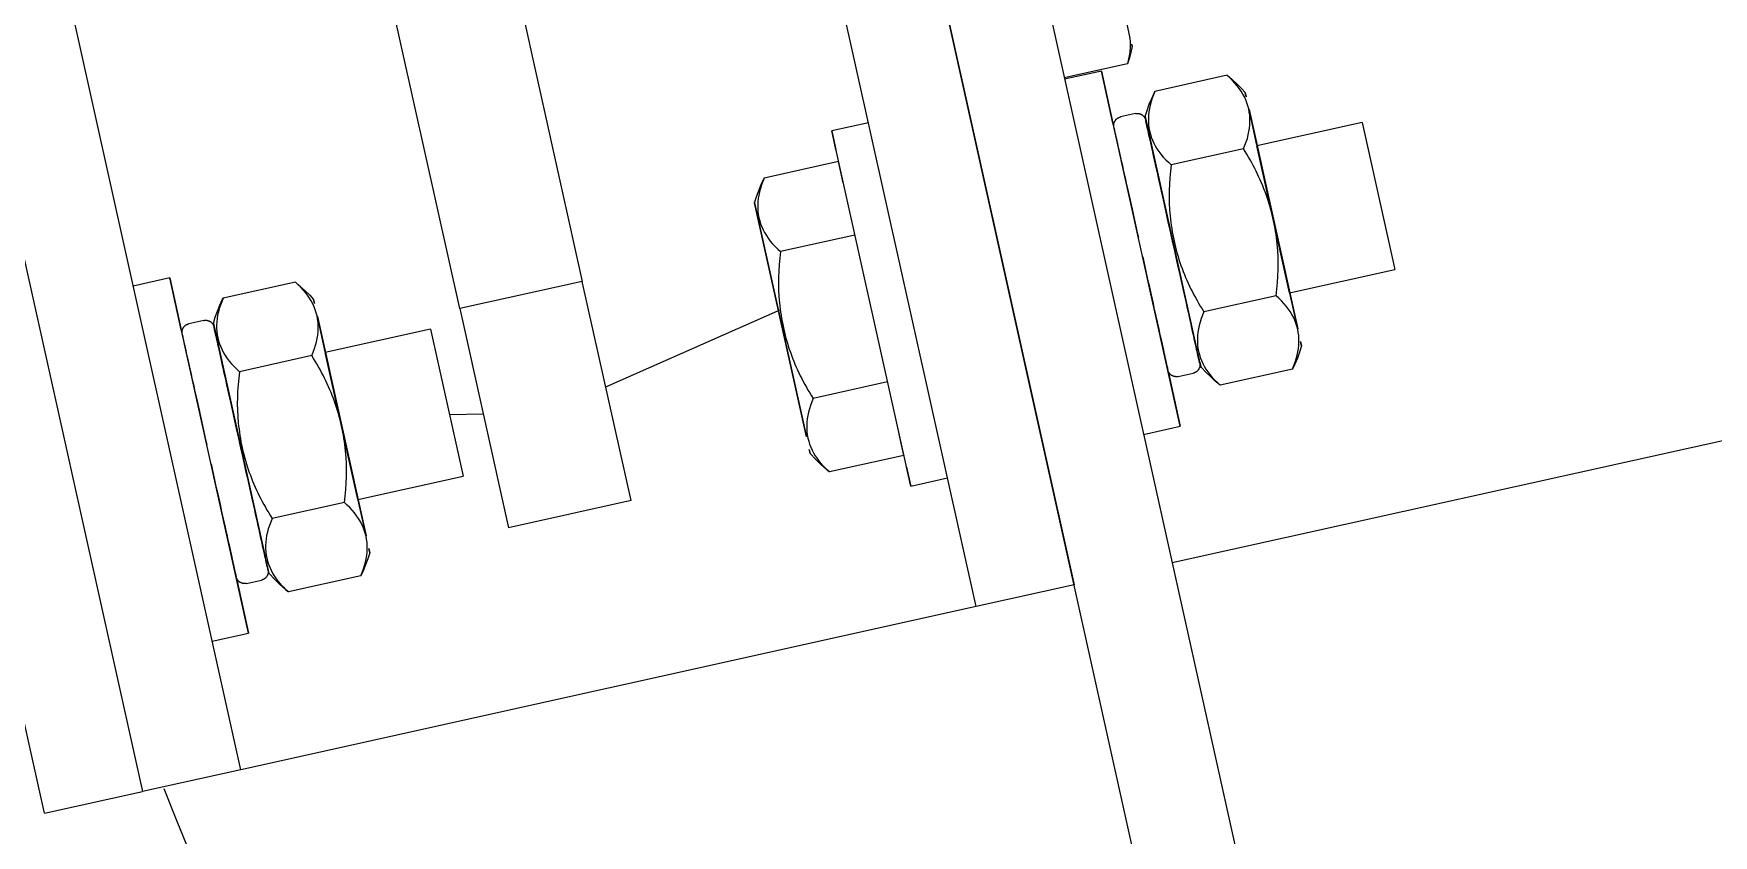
# Model space of a CAD drawing. Header units: millimetres. Extents: x -1534340 to 1713810, y -1348191 to 1114081.
# Drawn here: x 1301214.8 to 1301348.6, y -652008.9 to -651945 of the extents above; entities that cross this region are included whole.
import ezdxf

# ---------------------------------------------------------------- set-up
doc = ezdxf.new("R2010")
doc.units = ezdxf.units.MM
doc.header["$LTSCALE"] = 100
for name, color, linetype in [('ccu12-Manh', 8, 'Continuous'), ('KT-Kich thuoc', 9, 'Continuous'), ('SPE-MEP-Electric', 46, 'Continuous'), ('Xref_ST_MBDV Cot vach 30.7.2022$0$Xref_ST_MBDV Cot vach 30.7.2022|Xref_ST_MBDV Cot vach 30.7.2022|Xref_ST_MBDV Cot vach 30.7.2022|Xref_ST_MBDV Cot vach 30.7.2022|A-WALL-PATT', 251, 'Continuous')]:
    doc.layers.add(name, color=color, linetype=linetype)

# ---------------------------------------------------------------- blocks, each defined once
blk = doc.blocks.new('Xref_ST_MBDV Cot vach 30.7.2022$0$Tuong Vay01-flat-1')
at = {"layer": 'Xref_ST_MBDV Cot vach 30.7.2022$0$Xref_ST_MBDV Cot vach 30.7.2022|Xref_ST_MBDV Cot vach 30.7.2022|Xref_ST_MBDV Cot vach 30.7.2022|Xref_ST_MBDV Cot vach 30.7.2022|A-WALL-PATT'}
h = blk.add_hatch(dxfattribs=at)
h.set_pattern_fill('ACET-2D-VATLIEU04', color=256, scale=50, pattern_type=2)
h.set_pattern_definition([(50, (-11139561.84, -1407213.45), (-225.902474, 189.5546825), [37.5, -412.5]), (355, (-11139561.84, -1407213.45), (32.127212, 367.215716), [30, -330]), (100.4514, (-11139531.95, -1407216.06), (-341.231527, -62.944187), [31.870095, -350.571056]), (46.1842, (-11139561.84, -1407113.45), (-319.180497, 306.252097), [56.25, -618.75]), (96.6356, (-11139517.37, -1407120.34), (-516.995922, -60.144022), [47.805144, -525.8565]), (351.1842, (-11139561.84, -1407113.45), (84.740774, 546.39543), [45, -495]), (21, (-11139511.84, -1407138.45), (-105.680822, 275.3079534), [37.5, -412.5]), (326, (-11139511.84, -1407138.45), (206.128805, 305.59852), [30, -330]), (71.4514, (-11139486.97, -1407155.22), (-328.963765, 110.380101), [31.870095, -350.571056]), (37.5, (-11139561.84, -1407213.45), (-78.1345294, 101.8269012), [0, -326, 0, -335, 0, -331.25]), (7.5, (-11139561.84, -1407213.45), (-23.2793464, 176.824191), [0, -191, 0, -318.5, 0, -126.25]), (327.5, (-11139673.34, -1407213.45), (71.9444175, 112.9301145), [0, -125, 0, -390, 0, -517.5000003]), (317.5, (-11139723.34, -1407213.45), (158.0205496, 172.449169), [0, -162.5, 0, -259, 0, -367.5]), (45, (-11139561.84, -1407213.45), (-150.260191, 150.260191), []), (45, (-11139561.84, -1407152.2), (-150.260191, 150.260191), [])])
h.paths.add_polyline_path([(-82665.42, -118500.01), (-81837.42, -121132.03), (-80902.72, -123728.08), (-79862.88, -126283.84), (-78719.64, -128795.04), (-77474.9, -131257.52), (-76130.73, -133667.15), (-74689.38, -136019.95), (-73153.23, -138311.98), (-71524.86, -140539.43), (-69806.97, -142698.6), (-68002.42, -144785.88), (-66114.21, -146797.8), (-64145.5, -148731.01), (-62099.55, -150582.3), (-59979.78, -152348.57), (-57789.72, -154026.89), (-55533, -155614.47), (-53213.4, -157108.65), (-50834.77, -158506.95), (-48401.07, -159807.05), (-45916.36, -161006.78), (-43384.77, -162104.14), (-40810.51, -163097.3), (-38197.89, -163984.61), (-35551.23, -164764.6), (-32874.96, -165435.95), (-30173.53, -165997.57), (-27451.45, -166448.5), (-24701.85, -166789.32), (-4396.73, -168938.26), (36420.02, -167648.22), (41836.49, -160718.64), (12445.39, -24367.66), (8472.91, -9248.97), (-4718.71, -5521.4), (-10557.46, -9946.82), (-34021.19, -27848.25), (-39776.65, -32008.57), (-41248.86, -35293.77), (-45787.32, -38574.38), (-49368.49, -38942), (-57644.19, -44924.07), (-59844.65, -46601.45), (-61968.93, -48362.3), (-64019.6, -50208.35), (-65993.25, -52136.53), (-67886.59, -54143.62), (-69696.47, -56226.28), (-71419.87, -58381.05), (-73053.94, -60604.33), (-74595.93, -62892.43), (-76043.3, -65241.53), (-77393.62, -67647.73), (-78644.64, -70107.01), (-79794.3, -72615.29), (-80840.66, -75168.38), (-81782, -77762.03), (-82616.74, -80391.93), (-83343.48, -83053.69), (-83961.03, -85742.89), (-84468.35, -88455.04), (-84864.6, -91185.63), (-85149.11, -93930.12), (-85321.41, -96683.6), (-85381.3, -99529.51), (-85328.5, -102200.84), (-85163.21, -104955.39), (-84885.7, -107700.59), (-84496.43, -110432.19), (-83996.05, -113145.63), (-83385.37, -115836.4)], flags=16)
h.paths.add_polyline_path([(-83625.46, -118780.63), (-82785.21, -121451.59), (-81836.68, -124086.04), (-80781.46, -126679.6), (-79621.31, -129227.95), (-78358.15, -131726.85), (-76994.1, -134172.14), (-75531.43, -136559.73), (-73972.56, -138885.67), (-72320.1, -141146.07), (-70576.8, -143337.18), (-68745.55, -145455.33), (-66829.42, -147497.01), (-64831.58, -149458.82), (-62755.37, -151337.49), (-60604.25, -153129.89), (-58381.78, -154833.04), (-56091.69, -156444.1), (-53737.77, -157960.38), (-51323.96, -159379.37), (-48854.26, -160698.7), (-46332.79, -161916.18), (-43763.75, -163029.77), (-41151.42, -164037.62), (-38500.15, -164938.06), (-35814.34, -165729.58), (-33098.48, -166410.87), (-30357.09, -166980.79), (-27594.73, -167438.39), (-24815.99, -167782.83), (-4433.74, -169939.93), (36919.56, -168632.94), (42912.69, -160965.6), (13418.23, -24135.12), (9294.84, -8442.07), (-4925.94, -4423.69), (-11162.76, -9150.82), (-34617.48, -27045.38), (-40579.63, -31355.1), (-42051.84, -34640.3), (-46155.98, -37606.97), (-49737.15, -37974.59), (-58240.31, -44121.08), (-60467.12, -45818.54), (-62622.82, -47605.44), (-64703.82, -49478.79), (-66706.66, -51435.49), (-68628.01, -53472.27), (-70464.67, -55585.74), (-72213.56, -57772.38), (-73871.8, -60028.55), (-75436.6, -62350.49), (-76905.37, -64734.35), (-78275.67, -67176.14), (-79545.2, -69671.8), (-80711.86, -72217.17), (-81773.71, -74808.03), (-82728.97, -77440.05), (-83576.05, -80108.85), (-84313.55, -82809.98), (-84940.23, -85538.96), (-85455.06, -88291.23), (-85857.17, -91062.22), (-86145.89, -93847.3), (-86320.76, -96641.84), (-86381.51, -99528.87), (-86327.91, -102240.68), (-86160.19, -105035.66), (-85878.58, -107821.47), (-85483.55, -110593.48), (-84975.76, -113347.05), (-84356.06, -116077.62)])
blk = doc.blocks.new('A$C3D120D72')
for p, q in [((-462.44, 343.62), (-462.42, 2221.96)), ((-454.42, 2221.96), (-454.44, 343.62)), ((-533.42, 2031.96), (-462.42, 2031.96)), ((-454.42, 2031.96), (-446.42, 2031.96)), ((-454.42, 1931.96), (-454.42, 2031.96)), ((-446.42, 2031.96), (-386.42, 2031.96)), ((-446.42, 2031.96), (-446.42, 1931.96)), ((-386.42, 2031.96), (-378.39, 2031.96)), ((-386.42, 2031.96), (-386.42, 1931.96)), ((-378.39, 1931.96), (-378.39, 2031.96)), ((-370.39, 2031.96), (-378.39, 2031.96)), ((-370.39, 2031.96), (-370.39, 1931.96)), ((-462.42, 2021.46), (-465.42, 2021.46)), ((-465.42, 2017.21), (-465.42, 2021.46)), ((-465.42, 2021.46), (-465.42, 1992.46)), ((-462.42, 2021.46), (-465.42, 2021.46)), ((-465.42, 2017.21), (-465.42, 2021.46)), ((-465.42, 2021.46), (-465.42, 2017.21)), ((-443.42, 2021.46), (-446.42, 2021.46)), ((-443.42, 2021.46), (-446.42, 2021.46)), ((-443.42, 2019.93), (-443.42, 2021.46)), ((-443.42, 2021.46), (-443.42, 1992.46)), ((-443.42, 2019.93), (-443.42, 2021.46)), ((-443.42, 2021.46), (-443.42, 2019.93)), ((-386.42, 2021.46), (-389.39, 2021.46)), ((-389.39, 2017.21), (-389.39, 2021.46)), ((-389.39, 2021.46), (-389.39, 1992.46)), ((-386.42, 2021.46), (-389.39, 2021.46)), ((-389.39, 2017.21), (-389.39, 2021.46)), ((-389.39, 2021.46), (-389.39, 2017.21)), ((-475.13, 2018.96), (-469.23, 2018.96)), ((-443.42, 2018.96), (-437.35, 2018.96)), ((-443.42, 2018.96), (-443.42, 2017.21)), ((-399.09, 2018.95), (-393.2, 2018.95)), ((-476.24, 2017.31), (-475.98, 2017.75)), ((-476.24, 2016.95), (-476.24, 2017.31)), ((-476.24, 2017.31), (-476.24, 2016.95)), ((-476.24, 2016.95), (-476.24, 2017.31)), ((-476.24, 2017.31), (-476.24, 2016.95)), ((-468.08, 2017.25), (-468.04, 2017.16)), ((-468.04, 2017.16), (-468.04, 2016.82)), ((-468.04, 2016.82), (-468.04, 2017.16)), ((-468.04, 2017.16), (-468.04, 2016.82)), ((-468.04, 2016.82), (-468.04, 2017.16)), ((-466.12, 2017.56), (-467.34, 2017.56)), ((-436.2, 2017.24), (-436.17, 2017.19)), ((-436.17, 2017.19), (-436.17, 2016.85)), ((-436.17, 2016.85), (-436.17, 2017.19)), ((-436.17, 2017.19), (-436.17, 2016.85)), ((-436.17, 2016.85), (-436.17, 2017.19)), ((-421.42, 2017.75), (-411.42, 2017.75)), ((-421.42, 2017.75), (-421.42, 1999.86)), ((-411.42, 1999.86), (-411.42, 2017.75)), ((-400.21, 2017.31), (-399.94, 2017.75)), ((-400.21, 2016.95), (-400.21, 2017.31)), ((-400.21, 2017.31), (-400.21, 2016.95)), ((-400.21, 2016.95), (-400.21, 2017.31)), ((-400.21, 2017.31), (-400.21, 2016.95)), ((-392.05, 2017.24), (-392, 2017.16)), ((-392, 2017.16), (-392, 2016.82)), ((-392, 2016.82), (-392, 2017.16)), ((-392, 2017.16), (-392, 2016.82)), ((-392, 2016.82), (-392, 2017.16)), ((-390.09, 2017.56), (-391.31, 2017.56)), ((-476.24, 1998), (-476.24, 2015.92)), ((-476.24, 2015.92), (-476.24, 2013.01)), ((-476.24, 2013.01), (-476.24, 2015.92)), ((-476.24, 2015.92), (-476.24, 2013.01)), ((-468.04, 2015.8), (-468.04, 1996.75)), ((-468.04, 1996.75), (-468.04, 2015.8)), ((-468.04, 2015.8), (-468.04, 1996.75)), ((-468.04, 1996.75), (-468.04, 2015.8)), ((-436.17, 2015.82), (-436.17, 1996.72)), ((-436.17, 1996.72), (-436.17, 2015.82)), ((-436.17, 2015.82), (-436.17, 1996.72)), ((-436.17, 1996.72), (-436.17, 2015.82)), ((-400.21, 1998), (-400.21, 2015.92)), ((-400.21, 2015.92), (-400.21, 2013.01)), ((-400.21, 2013.01), (-400.21, 2015.92)), ((-400.21, 2015.92), (-400.21, 2013.01)), ((-392, 2015.8), (-392, 1996.75)), ((-392, 1996.75), (-392, 2015.8)), ((-392, 2015.8), (-392, 1996.75)), ((-392, 1996.75), (-392, 2015.8)), ((-476.22, 2012.96), (-484.82, 2012.96)), ((-484.82, 2000.96), (-484.82, 2012.96)), ((-476.22, 2012.96), (-476.22, 2000.96)), ((-475.13, 2012.96), (-469.23, 2012.96)), ((-443.42, 2012.96), (-437.35, 2012.96)), ((-400.19, 2012.96), (-408.79, 2012.96)), ((-408.79, 2000.96), (-408.79, 2012.96)), ((-400.19, 2012.96), (-400.19, 2000.96)), ((-399.09, 2012.96), (-393.2, 2012.96)), ((-421.42, 2008.46), (-436.38, 2005.47)), ((-408.79, 2007.93), (-411.42, 2008.46)), ((-484.82, 2000.96), (-476.22, 2000.96)), ((-476.24, 2000.91), (-476.24, 1998)), ((-476.24, 1998), (-476.24, 2000.91)), ((-476.24, 2000.91), (-476.24, 1998)), ((-475.13, 2000.96), (-469.23, 2000.96)), ((-443.42, 2000.96), (-437.35, 2000.96)), ((-408.79, 2000.96), (-400.19, 2000.96)), ((-400.21, 2000.91), (-400.21, 1998)), ((-400.21, 1998), (-400.21, 2000.91)), ((-400.21, 2000.91), (-400.21, 1998)), ((-399.09, 2000.96), (-393.2, 2000.96)), ((-421.42, 1999.86), (-411.42, 1999.86)), ((-421.42, 1964.06), (-421.42, 1999.86)), ((-411.42, 1999.86), (-411.42, 1964.06)), ((-476.24, 1996.61), (-476.24, 1996.96)), ((-476.24, 1996.96), (-476.24, 1996.61)), ((-476.24, 1996.61), (-476.24, 1996.96)), ((-476.24, 1996.96), (-476.24, 1996.61)), ((-468.04, 1996.75), (-468.3, 1996.31)), ((-465.42, 1992.46), (-465.42, 1996.7)), ((-465.42, 1992.46), (-465.42, 1996.7)), ((-465.42, 1996.7), (-465.42, 1992.46)), ((-443.42, 1996.7), (-443.42, 1994.96)), ((-436.17, 1996.72), (-436.43, 1996.28)), ((-400.21, 1996.61), (-400.21, 1996.96)), ((-400.21, 1996.96), (-400.21, 1996.61)), ((-400.21, 1996.61), (-400.21, 1996.96)), ((-400.21, 1996.96), (-400.21, 1996.61)), ((-392, 1996.75), (-392.26, 1996.3)), ((-389.39, 1992.46), (-389.39, 1996.7)), ((-389.39, 1992.46), (-389.39, 1996.7)), ((-389.39, 1996.7), (-389.39, 1992.46)), ((-467.34, 1996.36), (-466.12, 1996.36)), ((-391.31, 1996.36), (-390.09, 1996.36)), ((-475.13, 1994.96), (-469.23, 1994.96)), ((-443.42, 1994.96), (-437.35, 1994.96)), ((-443.42, 1992.46), (-443.42, 1993.98)), ((-443.42, 1992.46), (-443.42, 1993.98)), ((-443.42, 1993.98), (-443.42, 1992.46)), ((-399.09, 1994.96), (-393.2, 1994.96)), ((-467.59, 1992.35), (-462.42, 1992.35)), ((-465.42, 1992.46), (-462.42, 1992.46)), ((-465.42, 1992.46), (-462.42, 1992.46)), ((-446.42, 1992.46), (-443.42, 1992.46)), ((-446.42, 1992.46), (-443.42, 1992.46)), ((-389.39, 1992.46), (-386.42, 1992.46)), ((-389.39, 1992.46), (-386.42, 1992.46)), ((-468.24, 1990.89), (-468.24, 1991.05)), ((-468.24, 1991.05), (-468.24, 1990.89)), ((-468.24, 1990.41), (-468.24, 1989.09))]:
    blk.add_line(p, q)
at = {"flags": 128}
for points in [[(-476.24, 2017.31), (-475.98, 2017.75), (-475.7, 2018.18), (-475.4, 2018.6), (-475.13, 2018.96)], [(-469.23, 2018.96), (-468.92, 2018.55), (-468.62, 2018.12), (-468.34, 2017.69), (-468.08, 2017.25), (-468.04, 2017.16)], [(-437.35, 2018.96), (-437.04, 2018.55), (-436.74, 2018.12), (-436.46, 2017.69), (-436.2, 2017.24), (-436.17, 2017.19)], [(-400.21, 2017.31), (-399.94, 2017.75), (-399.66, 2018.18), (-399.36, 2018.6), (-399.09, 2018.95)], [(-393.2, 2018.95), (-392.89, 2018.54), (-392.59, 2018.12), (-392.31, 2017.69), (-392.05, 2017.24), (-392, 2017.16)], [(-468.02, 2016.88), (-468.02, 2016.9), (-468.02, 2016.93), (-468.02, 2016.96), (-468.02, 2016.98), (-468.01, 2017.01), (-468, 2017.04), (-468, 2017.06), (-467.99, 2017.09), (-467.98, 2017.12), (-467.97, 2017.14), (-467.96, 2017.17), (-467.95, 2017.19), (-467.93, 2017.21), (-467.92, 2017.24), (-467.9, 2017.26), (-467.89, 2017.28), (-467.87, 2017.3), (-467.85, 2017.33), (-467.84, 2017.35), (-467.82, 2017.37), (-467.8, 2017.38), (-467.78, 2017.4), (-467.76, 2017.42), (-467.73, 2017.43), (-467.71, 2017.45), (-467.69, 2017.46), (-467.66, 2017.48), (-467.64, 2017.49), (-467.61, 2017.5), (-467.59, 2017.51), (-467.56, 2017.52), (-467.54, 2017.53), (-467.51, 2017.54), (-467.48, 2017.54), (-467.46, 2017.55), (-467.43, 2017.55), (-467.4, 2017.56), (-467.38, 2017.56), (-467.35, 2017.56), (-467.34, 2017.56)], [(-468.02, 2016.96), (-468.02, 2016.98), (-468.01, 2017.01), (-468, 2017.04), (-468, 2017.06), (-467.99, 2017.09), (-467.98, 2017.12), (-467.97, 2017.14), (-467.96, 2017.17), (-467.95, 2017.19), (-467.93, 2017.21), (-467.92, 2017.24), (-467.9, 2017.26), (-467.89, 2017.28), (-467.87, 2017.3), (-467.85, 2017.33), (-467.84, 2017.35), (-467.82, 2017.37), (-467.8, 2017.38), (-467.78, 2017.4), (-467.76, 2017.42), (-467.73, 2017.43), (-467.71, 2017.45), (-467.69, 2017.46), (-467.66, 2017.48), (-467.64, 2017.49), (-467.61, 2017.5), (-467.59, 2017.51), (-467.56, 2017.52), (-467.54, 2017.53), (-467.51, 2017.54), (-467.48, 2017.54), (-467.46, 2017.55), (-467.43, 2017.55), (-467.4, 2017.56)], [(-468.02, 2016.88), (-468.02, 2016.87), (-468.02, 2016.84), (-468.02, 2016.8), (-468.02, 2016.75), (-468.02, 2016.68), (-468.02, 2016.59), (-468.02, 2016.49), (-468.02, 2016.37), (-468.02, 2016.24), (-468.02, 2016.09), (-468.02, 2015.93), (-468.02, 2015.76), (-468.02, 2015.56), (-468.02, 2015.36), (-468.02, 2015.14), (-468.02, 2014.91), (-468.02, 2014.67), (-468.02, 2014.41), (-468.02, 2014.15), (-468.02, 2013.87), (-468.02, 2013.58), (-468.02, 2013.28), (-468.02, 2012.97), (-468.02, 2012.65), (-468.02, 2012.32), (-468.02, 2011.98), (-468.02, 2011.63), (-468.02, 2011.28), (-468.02, 2010.92), (-468.02, 2010.55), (-468.02, 2010.18), (-468.02, 2009.8), (-468.02, 2009.42), (-468.02, 2009.03), (-468.02, 2008.64), (-468.02, 2008.25), (-468.02, 2007.86), (-468.02, 2007.46), (-468.02, 2007.07), (-468.02, 2006.67), (-468.02, 2006.27), (-468.02, 2005.88), (-468.02, 2005.48), (-468.02, 2005.09), (-468.02, 2004.7), (-468.02, 2004.32), (-468.02, 2003.94), (-468.02, 2003.56), (-468.02, 2003.19), (-468.02, 2002.83), (-468.02, 2002.47), (-468.02, 2002.12), (-468.02, 2001.78), (-468.02, 2001.45), (-468.02, 2001.12), (-468.02, 2000.81), (-468.02, 2000.5), (-468.02, 2000.2), (-468.02, 1999.92), (-468.02, 1999.64), (-468.02, 1999.38), (-468.02, 1999.13), (-468.02, 1998.9), (-468.02, 1998.67), (-468.02, 1998.46), (-468.02, 1998.26), (-468.02, 1998.08), (-468.02, 1997.91), (-468.02, 1997.75), (-468.02, 1997.61), (-468.02, 1997.49), (-468.02, 1997.38), (-468.02, 1997.28), (-468.02, 1997.2), (-468.02, 1997.14), (-468.02, 1997.09), (-468.02, 1997.06), (-468.02, 1997.04)], [(-468.02, 2008.82), (-468.02, 2009.21), (-468.02, 2009.6), (-468.02, 2009.98), (-468.02, 2010.35), (-468.02, 2010.72), (-468.02, 2011.09), (-468.02, 2011.44), (-468.02, 2011.79), (-468.02, 2012.14), (-468.02, 2012.47), (-468.02, 2012.79), (-468.02, 2013.11), (-468.02, 2013.42), (-468.02, 2013.71), (-468.02, 2014), (-468.02, 2014.27), (-468.02, 2014.53), (-468.02, 2014.78), (-468.02, 2015.02), (-468.02, 2015.25), (-468.02, 2015.46), (-468.02, 2015.65), (-468.02, 2015.84), (-468.02, 2016.01), (-468.02, 2016.16), (-468.02, 2016.3), (-468.02, 2016.43), (-468.02, 2016.54), (-468.02, 2016.63), (-468.02, 2016.71), (-468.02, 2016.78), (-468.02, 2016.82), (-468.02, 2016.86), (-468.02, 2016.87)], [(-466.12, 2017.56), (-466.09, 2017.56), (-466.07, 2017.56), (-466.04, 2017.55), (-466.01, 2017.55), (-465.98, 2017.54), (-465.96, 2017.54), (-465.93, 2017.53), (-465.9, 2017.52), (-465.88, 2017.51), (-465.85, 2017.5), (-465.82, 2017.49), (-465.8, 2017.48), (-465.78, 2017.47), (-465.75, 2017.45), (-465.73, 2017.44), (-465.71, 2017.42), (-465.68, 2017.4), (-465.66, 2017.38), (-465.64, 2017.37), (-465.62, 2017.35), (-465.6, 2017.33), (-465.58, 2017.3), (-465.57, 2017.28), (-465.55, 2017.26), (-465.53, 2017.24), (-465.52, 2017.21), (-465.51, 2017.19), (-465.49, 2017.16), (-465.48, 2017.14), (-465.47, 2017.11), (-465.46, 2017.09), (-465.45, 2017.06), (-465.45, 2017.03), (-465.44, 2017.01), (-465.43, 2016.98), (-465.43, 2016.95), (-465.43, 2016.92), (-465.42, 2016.9), (-465.42, 2016.87)], [(-465.88, 2017.51), (-465.85, 2017.5), (-465.82, 2017.49), (-465.8, 2017.48), (-465.78, 2017.47), (-465.75, 2017.45), (-465.73, 2017.44), (-465.71, 2017.42), (-465.68, 2017.4), (-465.66, 2017.38), (-465.64, 2017.37), (-465.62, 2017.35), (-465.6, 2017.33), (-465.58, 2017.3), (-465.57, 2017.28), (-465.55, 2017.26), (-465.53, 2017.24), (-465.52, 2017.21), (-465.51, 2017.19), (-465.49, 2017.16), (-465.48, 2017.14)], [(-465.42, 2007.64), (-465.42, 2008.04), (-465.42, 2008.43), (-465.42, 2008.82), (-465.42, 2009.21), (-465.42, 2009.59), (-465.42, 2009.97), (-465.42, 2010.35), (-465.42, 2010.72), (-465.42, 2011.08), (-465.42, 2011.44), (-465.42, 2011.78), (-465.42, 2012.13), (-465.42, 2012.46), (-465.42, 2012.79), (-465.42, 2013.1), (-465.42, 2013.41), (-465.42, 2013.7), (-465.42, 2013.99), (-465.42, 2014.26), (-465.42, 2014.52), (-465.42, 2014.77), (-465.42, 2015.01), (-465.42, 2015.23), (-465.42, 2015.44), (-465.42, 2015.64), (-465.42, 2015.82), (-465.42, 2015.99), (-465.42, 2016.15), (-465.42, 2016.29), (-465.42, 2016.41), (-465.42, 2016.52), (-465.42, 2016.62), (-465.42, 2016.7), (-465.42, 2016.76), (-465.42, 2016.81), (-465.42, 2016.84), (-465.42, 2016.86)], [(-391.99, 2016.88), (-391.99, 2016.9), (-391.99, 2016.93), (-391.99, 2016.96), (-391.98, 2016.98), (-391.98, 2017.01), (-391.97, 2017.04), (-391.96, 2017.06), (-391.96, 2017.09), (-391.95, 2017.12), (-391.94, 2017.14), (-391.93, 2017.17), (-391.91, 2017.19), (-391.9, 2017.21), (-391.89, 2017.24), (-391.87, 2017.26), (-391.86, 2017.28), (-391.84, 2017.3), (-391.82, 2017.33), (-391.8, 2017.35), (-391.78, 2017.36), (-391.76, 2017.38), (-391.74, 2017.4), (-391.72, 2017.42), (-391.7, 2017.43), (-391.68, 2017.45), (-391.65, 2017.46), (-391.63, 2017.48), (-391.61, 2017.49), (-391.58, 2017.5), (-391.56, 2017.51), (-391.53, 2017.52), (-391.5, 2017.53), (-391.48, 2017.54), (-391.45, 2017.54), (-391.42, 2017.55), (-391.4, 2017.55), (-391.37, 2017.55), (-391.34, 2017.56), (-391.32, 2017.56), (-391.31, 2017.56)], [(-391.99, 2016.96), (-391.98, 2016.98), (-391.98, 2017.01), (-391.97, 2017.04), (-391.96, 2017.06), (-391.96, 2017.09), (-391.95, 2017.12), (-391.94, 2017.14), (-391.93, 2017.17), (-391.91, 2017.19), (-391.9, 2017.21), (-391.89, 2017.24), (-391.87, 2017.26), (-391.86, 2017.28), (-391.84, 2017.3), (-391.82, 2017.33), (-391.8, 2017.35), (-391.78, 2017.36), (-391.76, 2017.38), (-391.74, 2017.4), (-391.72, 2017.42), (-391.7, 2017.43), (-391.68, 2017.45), (-391.65, 2017.46), (-391.63, 2017.48), (-391.61, 2017.49), (-391.58, 2017.5), (-391.56, 2017.51), (-391.53, 2017.52), (-391.5, 2017.53), (-391.48, 2017.54), (-391.45, 2017.54), (-391.42, 2017.55), (-391.4, 2017.55), (-391.37, 2017.55)], [(-391.99, 2016.88), (-391.99, 2016.87), (-391.99, 2016.84), (-391.99, 2016.8), (-391.99, 2016.75), (-391.99, 2016.68), (-391.99, 2016.59), (-391.99, 2016.49), (-391.99, 2016.37), (-391.99, 2016.24), (-391.99, 2016.09), (-391.99, 2015.93), (-391.99, 2015.75), (-391.99, 2015.56), (-391.99, 2015.36), (-391.99, 2015.14), (-391.99, 2014.91), (-391.99, 2014.67), (-391.99, 2014.41), (-391.99, 2014.15), (-391.99, 2013.87), (-391.99, 2013.58), (-391.99, 2013.28), (-391.99, 2012.97), (-391.99, 2012.65), (-391.99, 2012.32), (-391.99, 2011.98), (-391.99, 2011.63), (-391.99, 2011.28), (-391.99, 2010.92), (-391.99, 2010.55), (-391.99, 2010.18), (-391.99, 2009.8), (-391.99, 2009.42), (-391.99, 2009.03), (-391.99, 2008.64), (-391.99, 2008.25), (-391.99, 2007.86), (-391.99, 2007.46), (-391.99, 2007.06), (-391.99, 2006.67), (-391.99, 2006.27), (-391.99, 2005.88), (-391.99, 2005.48), (-391.99, 2005.09), (-391.99, 2004.7), (-391.99, 2004.32), (-391.99, 2003.94), (-391.99, 2003.56), (-391.99, 2003.19), (-391.99, 2002.83), (-391.99, 2002.47), (-391.99, 2002.12), (-391.99, 2001.78), (-391.99, 2001.45), (-391.99, 2001.12), (-391.99, 2000.8), (-391.99, 2000.5), (-391.99, 2000.2), (-391.99, 1999.92), (-391.99, 1999.64), (-391.99, 1999.38), (-391.99, 1999.13), (-391.99, 1998.89), (-391.99, 1998.67), (-391.99, 1998.46), (-391.99, 1998.26), (-391.99, 1998.08), (-391.99, 1997.91), (-391.99, 1997.75), (-391.99, 1997.61), (-391.99, 1997.49), (-391.99, 1997.38), (-391.99, 1997.28), (-391.99, 1997.2), (-391.99, 1997.14), (-391.99, 1997.09), (-391.99, 1997.06), (-391.99, 1997.04)], [(-391.99, 2008.82), (-391.99, 2009.21), (-391.99, 2009.6), (-391.99, 2009.98), (-391.99, 2010.35), (-391.99, 2010.72), (-391.99, 2011.08), (-391.99, 2011.44), (-391.99, 2011.79), (-391.99, 2012.13), (-391.99, 2012.47), (-391.99, 2012.79), (-391.99, 2013.11), (-391.99, 2013.42), (-391.99, 2013.71), (-391.99, 2014), (-391.99, 2014.27), (-391.99, 2014.53), (-391.99, 2014.78), (-391.99, 2015.02), (-391.99, 2015.24), (-391.99, 2015.46), (-391.99, 2015.65), (-391.99, 2015.84), (-391.99, 2016.01), (-391.99, 2016.16), (-391.99, 2016.3), (-391.99, 2016.43), (-391.99, 2016.54), (-391.99, 2016.63), (-391.99, 2016.71), (-391.99, 2016.78), (-391.99, 2016.82), (-391.99, 2016.86), (-391.99, 2016.87)], [(-390.09, 2017.56), (-390.06, 2017.56), (-390.03, 2017.56), (-390.01, 2017.55), (-389.98, 2017.55), (-389.95, 2017.54), (-389.92, 2017.54), (-389.9, 2017.53), (-389.87, 2017.52), (-389.84, 2017.51), (-389.82, 2017.5), (-389.79, 2017.49), (-389.77, 2017.48), (-389.74, 2017.47), (-389.72, 2017.45), (-389.69, 2017.44), (-389.67, 2017.42), (-389.65, 2017.4), (-389.63, 2017.38), (-389.61, 2017.37), (-389.59, 2017.35), (-389.57, 2017.33), (-389.55, 2017.3), (-389.53, 2017.28), (-389.52, 2017.26), (-389.5, 2017.24), (-389.49, 2017.21), (-389.47, 2017.19), (-389.46, 2017.16), (-389.45, 2017.14), (-389.44, 2017.11), (-389.43, 2017.09), (-389.42, 2017.06), (-389.41, 2017.03), (-389.41, 2017.01), (-389.4, 2016.98), (-389.4, 2016.95), (-389.39, 2016.92), (-389.39, 2016.89), (-389.39, 2016.87)], [(-389.84, 2017.51), (-389.82, 2017.5), (-389.79, 2017.49), (-389.77, 2017.48), (-389.74, 2017.47), (-389.72, 2017.45), (-389.69, 2017.44), (-389.67, 2017.42), (-389.65, 2017.4), (-389.63, 2017.38), (-389.61, 2017.37), (-389.59, 2017.35), (-389.57, 2017.33), (-389.55, 2017.3), (-389.53, 2017.28), (-389.52, 2017.26), (-389.5, 2017.24), (-389.49, 2017.21), (-389.47, 2017.19), (-389.46, 2017.16), (-389.45, 2017.14)], [(-389.39, 2009.21), (-389.39, 2009.59), (-389.39, 2009.97), (-389.39, 2010.35), (-389.39, 2010.71), (-389.39, 2011.08), (-389.39, 2011.43), (-389.39, 2011.78), (-389.39, 2012.13), (-389.39, 2012.46), (-389.39, 2012.78), (-389.39, 2013.1), (-389.39, 2013.41), (-389.39, 2013.7), (-389.39, 2013.99), (-389.39, 2014.26), (-389.39, 2014.52), (-389.39, 2014.77), (-389.39, 2015.01), (-389.39, 2015.23), (-389.39, 2015.44), (-389.39, 2015.64), (-389.39, 2015.82), (-389.39, 2015.99), (-389.39, 2016.15), (-389.39, 2016.29), (-389.39, 2016.41), (-389.39, 2016.52), (-389.39, 2016.62), (-389.39, 2016.7), (-389.39, 2016.76), (-389.39, 2016.81), (-389.39, 2016.84), (-389.39, 2016.86)], [(-468.02, 2015.93), (-468.02, 2015.76), (-468.02, 2015.56), (-468.02, 2015.36), (-468.02, 2015.14), (-468.02, 2014.91), (-468.02, 2014.67), (-468.02, 2014.41), (-468.02, 2014.15), (-468.02, 2013.87), (-468.02, 2013.58), (-468.02, 2013.28), (-468.02, 2012.97), (-468.02, 2012.65), (-468.02, 2012.32), (-468.02, 2011.98), (-468.02, 2011.63), (-468.02, 2011.28), (-468.02, 2010.92), (-468.02, 2010.55), (-468.02, 2010.18), (-468.02, 2009.8), (-468.02, 2009.42), (-468.02, 2009.03)], [(-468.02, 2008.82), (-468.02, 2009.21), (-468.02, 2009.6), (-468.02, 2009.98), (-468.02, 2010.35), (-468.02, 2010.72), (-468.02, 2011.09), (-468.02, 2011.44), (-468.02, 2011.79), (-468.02, 2012.14), (-468.02, 2012.47), (-468.02, 2012.79), (-468.02, 2013.11), (-468.02, 2013.42), (-468.02, 2013.71), (-468.02, 2014), (-468.02, 2014.27), (-468.02, 2014.53), (-468.02, 2014.78), (-468.02, 2015.02), (-468.02, 2015.25), (-468.02, 2015.46), (-468.02, 2015.65), (-468.02, 2015.84)], [(-391.99, 2015.93), (-391.99, 2015.75), (-391.99, 2015.56), (-391.99, 2015.36), (-391.99, 2015.14), (-391.99, 2014.91), (-391.99, 2014.67), (-391.99, 2014.41), (-391.99, 2014.15), (-391.99, 2013.87), (-391.99, 2013.58), (-391.99, 2013.28), (-391.99, 2012.97), (-391.99, 2012.65), (-391.99, 2012.32), (-391.99, 2011.98), (-391.99, 2011.63), (-391.99, 2011.28), (-391.99, 2010.92), (-391.99, 2010.55), (-391.99, 2010.18), (-391.99, 2009.8), (-391.99, 2009.42), (-391.99, 2009.03)], [(-391.99, 2008.82), (-391.99, 2009.21), (-391.99, 2009.6), (-391.99, 2009.98), (-391.99, 2010.35), (-391.99, 2010.72), (-391.99, 2011.08), (-391.99, 2011.44), (-391.99, 2011.79), (-391.99, 2012.13), (-391.99, 2012.47), (-391.99, 2012.79), (-391.99, 2013.11), (-391.99, 2013.42), (-391.99, 2013.71), (-391.99, 2014), (-391.99, 2014.27), (-391.99, 2014.53), (-391.99, 2014.78), (-391.99, 2015.02), (-391.99, 2015.24), (-391.99, 2015.46), (-391.99, 2015.65), (-391.99, 2015.84)], [(-389.39, 2007.64), (-389.39, 2008.04), (-389.39, 2008.43), (-389.39, 2008.82), (-389.39, 2009.21)], [(-465.42, 1997.06), (-465.42, 1997.09), (-465.42, 1997.13), (-465.42, 1997.18), (-465.42, 1997.25), (-465.42, 1997.34), (-465.42, 1997.44), (-465.42, 1997.56), (-465.42, 1997.69), (-465.42, 1997.84), (-465.42, 1998), (-465.42, 1998.18), (-465.42, 1998.36), (-465.42, 1998.57), (-465.42, 1998.79), (-465.42, 1999.02), (-465.42, 1999.26), (-465.42, 1999.51), (-465.42, 1999.78), (-465.42, 2000.06), (-465.42, 2000.35), (-465.42, 2000.65), (-465.42, 2000.96), (-465.42, 2001.28), (-465.42, 2001.61), (-465.42, 2001.95), (-465.42, 2002.29), (-465.42, 2002.64), (-465.42, 2003), (-465.42, 2003.37), (-465.42, 2003.74), (-465.42, 2004.12), (-465.42, 2004.5), (-465.42, 2004.89), (-465.42, 2005.27), (-465.42, 2005.67), (-465.42, 2006.06)], [(-389.39, 1997.06), (-389.39, 1997.09), (-389.39, 1997.13), (-389.39, 1997.18), (-389.39, 1997.25), (-389.39, 1997.34), (-389.39, 1997.44), (-389.39, 1997.56), (-389.39, 1997.69), (-389.39, 1997.84), (-389.39, 1998), (-389.39, 1998.17), (-389.39, 1998.36), (-389.39, 1998.57), (-389.39, 1998.79), (-389.39, 1999.02), (-389.39, 1999.26), (-389.39, 1999.51), (-389.39, 1999.78), (-389.39, 2000.06), (-389.39, 2000.35), (-389.39, 2000.65), (-389.39, 2000.96), (-389.39, 2001.28), (-389.39, 2001.61), (-389.39, 2001.94), (-389.39, 2002.29), (-389.39, 2002.64), (-389.39, 2003), (-389.39, 2003.37), (-389.39, 2003.74), (-389.39, 2004.12), (-389.39, 2004.5), (-389.39, 2004.89), (-389.39, 2005.27), (-389.39, 2005.67), (-389.39, 2006.06)], [(-468.02, 2005.88), (-468.02, 2005.48), (-468.02, 2005.09), (-468.02, 2004.7), (-468.02, 2004.32), (-468.02, 2003.94), (-468.02, 2003.56), (-468.02, 2003.19), (-468.02, 2002.83), (-468.02, 2002.47), (-468.02, 2002.12), (-468.02, 2001.78), (-468.02, 2001.45), (-468.02, 2001.12), (-468.02, 2000.81), (-468.02, 2000.5), (-468.02, 2000.2), (-468.02, 1999.92), (-468.02, 1999.64), (-468.02, 1999.38), (-468.02, 1999.13), (-468.02, 1998.9)], [(-468.02, 1999), (-468.02, 1999.25), (-468.02, 1999.5), (-468.02, 1999.77), (-468.02, 2000.05), (-468.02, 2000.34), (-468.02, 2000.64), (-468.02, 2000.95), (-468.02, 2001.27), (-468.02, 2001.6), (-468.02, 2001.94), (-468.02, 2002.28), (-468.02, 2002.64), (-468.02, 2003), (-468.02, 2003.36), (-468.02, 2003.74), (-468.02, 2004.11), (-468.02, 2004.5), (-468.02, 2004.88), (-468.02, 2005.27), (-468.02, 2005.66)], [(-468.02, 1999), (-468.02, 1999.25), (-468.02, 1999.5), (-468.02, 1999.77), (-468.02, 2000.05), (-468.02, 2000.34), (-468.02, 2000.64), (-468.02, 2000.95), (-468.02, 2001.27), (-468.02, 2001.6), (-468.02, 2001.94), (-468.02, 2002.28), (-468.02, 2002.64), (-468.02, 2003), (-468.02, 2003.36), (-468.02, 2003.74), (-468.02, 2004.11), (-468.02, 2004.5), (-468.02, 2004.88), (-468.02, 2005.27), (-468.02, 2005.66)], [(-391.99, 2005.88), (-391.99, 2005.48), (-391.99, 2005.09), (-391.99, 2004.7), (-391.99, 2004.32), (-391.99, 2003.94), (-391.99, 2003.56), (-391.99, 2003.19), (-391.99, 2002.83), (-391.99, 2002.47), (-391.99, 2002.12), (-391.99, 2001.78), (-391.99, 2001.45), (-391.99, 2001.12), (-391.99, 2000.8), (-391.99, 2000.5), (-391.99, 2000.2), (-391.99, 1999.92), (-391.99, 1999.64), (-391.99, 1999.38), (-391.99, 1999.13), (-391.99, 1998.89)], [(-391.99, 1999), (-391.99, 1999.25), (-391.99, 1999.5), (-391.99, 1999.77), (-391.99, 2000.05), (-391.99, 2000.34), (-391.99, 2000.64), (-391.99, 2000.95), (-391.99, 2001.27), (-391.99, 2001.6), (-391.99, 2001.94), (-391.99, 2002.28), (-391.99, 2002.64), (-391.99, 2003), (-391.99, 2003.36), (-391.99, 2003.74), (-391.99, 2004.11), (-391.99, 2004.5), (-391.99, 2004.88), (-391.99, 2005.27), (-391.99, 2005.66)], [(-391.99, 1999), (-391.99, 1999.25), (-391.99, 1999.5), (-391.99, 1999.77), (-391.99, 2000.05), (-391.99, 2000.34), (-391.99, 2000.64), (-391.99, 2000.95), (-391.99, 2001.27), (-391.99, 2001.6), (-391.99, 2001.94), (-391.99, 2002.28), (-391.99, 2002.64), (-391.99, 2003), (-391.99, 2003.36), (-391.99, 2003.74), (-391.99, 2004.11), (-391.99, 2004.5), (-391.99, 2004.88), (-391.99, 2005.27), (-391.99, 2005.66)], [(-468.02, 1997.04), (-468.02, 1997.05), (-468.02, 1997.07), (-468.02, 1997.11), (-468.02, 1997.17), (-468.02, 1997.24), (-468.02, 1997.32), (-468.02, 1997.43), (-468.02, 1997.54), (-468.02, 1997.68), (-468.02, 1997.82), (-468.02, 1997.98)], [(-391.99, 1997.04), (-391.99, 1997.05), (-391.99, 1997.07), (-391.99, 1997.11), (-391.99, 1997.17), (-391.99, 1997.24), (-391.99, 1997.32), (-391.99, 1997.43), (-391.99, 1997.54), (-391.99, 1997.68), (-391.99, 1997.82), (-391.99, 1997.98)], [(-468.04, 1996.75), (-468.3, 1996.31), (-468.57, 1995.87), (-468.87, 1995.45), (-469.18, 1995.03), (-469.23, 1994.96)], [(-468.02, 1997.91), (-468.02, 1997.75), (-468.02, 1997.61), (-468.02, 1997.49), (-468.02, 1997.38), (-468.02, 1997.28), (-468.02, 1997.2), (-468.02, 1997.14), (-468.02, 1997.09), (-468.02, 1997.06), (-468.02, 1997.04)], [(-468.02, 1997.04), (-468.02, 1997.05), (-468.02, 1997.07), (-468.02, 1997.11), (-468.02, 1997.17), (-468.02, 1997.24), (-468.02, 1997.32), (-468.02, 1997.43), (-468.02, 1997.54), (-468.02, 1997.68), (-468.02, 1997.82)], [(-467.34, 1996.36), (-467.37, 1996.36), (-467.4, 1996.36), (-467.42, 1996.36), (-467.45, 1996.37), (-467.48, 1996.37), (-467.5, 1996.38), (-467.53, 1996.38), (-467.56, 1996.39), (-467.58, 1996.4), (-467.61, 1996.41), (-467.63, 1996.42), (-467.66, 1996.44), (-467.68, 1996.45), (-467.7, 1996.46), (-467.73, 1996.48), (-467.75, 1996.49), (-467.77, 1996.51), (-467.79, 1996.53), (-467.81, 1996.55), (-467.83, 1996.56), (-467.85, 1996.58), (-467.87, 1996.61), (-467.88, 1996.63), (-467.9, 1996.65), (-467.92, 1996.67), (-467.93, 1996.69), (-467.94, 1996.72), (-467.96, 1996.74), (-467.97, 1996.77), (-467.98, 1996.79), (-467.99, 1996.82), (-468, 1996.84), (-468, 1996.87), (-468.01, 1996.9), (-468.01, 1996.92), (-468.02, 1996.95), (-468.02, 1996.98), (-468.02, 1997.01), (-468.02, 1997.03), (-468.02, 1997.04)], [(-467.61, 1996.41), (-467.63, 1996.42), (-467.66, 1996.44), (-467.68, 1996.45), (-467.7, 1996.46), (-467.73, 1996.48), (-467.75, 1996.49), (-467.77, 1996.51), (-467.79, 1996.53), (-467.81, 1996.55), (-467.83, 1996.56), (-467.85, 1996.58), (-467.87, 1996.61), (-467.88, 1996.63), (-467.9, 1996.65), (-467.92, 1996.67), (-467.93, 1996.69), (-467.94, 1996.72), (-467.96, 1996.74), (-467.97, 1996.77), (-467.98, 1996.79), (-467.99, 1996.82), (-468, 1996.84), (-468, 1996.87), (-468.01, 1996.9), (-468.01, 1996.92), (-468.02, 1996.95), (-468.02, 1996.98), (-468.02, 1997.01), (-468.02, 1997.03), (-468.02, 1997.04)], [(-465.42, 1997.03), (-465.43, 1997), (-465.43, 1996.97), (-465.43, 1996.94), (-465.44, 1996.92), (-465.44, 1996.89), (-465.45, 1996.86), (-465.46, 1996.84), (-465.47, 1996.81), (-465.48, 1996.78), (-465.49, 1996.76), (-465.5, 1996.73), (-465.52, 1996.71), (-465.53, 1996.69), (-465.55, 1996.66), (-465.56, 1996.64), (-465.58, 1996.62), (-465.6, 1996.6), (-465.62, 1996.58), (-465.64, 1996.56), (-465.66, 1996.54), (-465.68, 1996.52), (-465.7, 1996.5), (-465.72, 1996.48), (-465.75, 1996.47), (-465.77, 1996.45), (-465.79, 1996.44), (-465.82, 1996.43), (-465.84, 1996.42), (-465.87, 1996.41), (-465.9, 1996.4), (-465.92, 1996.39), (-465.95, 1996.38), (-465.98, 1996.37), (-466, 1996.37), (-466.03, 1996.36), (-466.06, 1996.36), (-466.09, 1996.36), (-466.11, 1996.36), (-466.12, 1996.36)], [(-465.53, 1996.69), (-465.55, 1996.66), (-465.56, 1996.64), (-465.58, 1996.62), (-465.6, 1996.6), (-465.62, 1996.58), (-465.64, 1996.56), (-465.66, 1996.54), (-465.68, 1996.52), (-465.7, 1996.5), (-465.72, 1996.48), (-465.75, 1996.47), (-465.77, 1996.45), (-465.79, 1996.44), (-465.82, 1996.43), (-465.84, 1996.42), (-465.87, 1996.41), (-465.9, 1996.4), (-465.92, 1996.39), (-465.95, 1996.38), (-465.98, 1996.37), (-466, 1996.37), (-466.03, 1996.36), (-466.06, 1996.36)], [(-436.17, 1996.72), (-436.43, 1996.28), (-436.71, 1995.84), (-437.01, 1995.42), (-437.32, 1995.01), (-437.35, 1994.96)], [(-392, 1996.75), (-392.26, 1996.3), (-392.54, 1995.87), (-392.83, 1995.44), (-393.14, 1995.03), (-393.2, 1994.96)], [(-391.99, 1997.91), (-391.99, 1997.75), (-391.99, 1997.61), (-391.99, 1997.49), (-391.99, 1997.38), (-391.99, 1997.28), (-391.99, 1997.2), (-391.99, 1997.14), (-391.99, 1997.09), (-391.99, 1997.06), (-391.99, 1997.04)], [(-391.99, 1997.04), (-391.99, 1997.05), (-391.99, 1997.07), (-391.99, 1997.11), (-391.99, 1997.17), (-391.99, 1997.24), (-391.99, 1997.32), (-391.99, 1997.43), (-391.99, 1997.54), (-391.99, 1997.68), (-391.99, 1997.82)], [(-391.31, 1996.36), (-391.34, 1996.36), (-391.36, 1996.36), (-391.39, 1996.36), (-391.42, 1996.37), (-391.44, 1996.37), (-391.47, 1996.38), (-391.5, 1996.38), (-391.52, 1996.39), (-391.55, 1996.4), (-391.57, 1996.41), (-391.6, 1996.42), (-391.62, 1996.43), (-391.65, 1996.45), (-391.67, 1996.46), (-391.69, 1996.48), (-391.72, 1996.49), (-391.74, 1996.51), (-391.76, 1996.53), (-391.78, 1996.55), (-391.8, 1996.56), (-391.82, 1996.58), (-391.83, 1996.6), (-391.85, 1996.63), (-391.87, 1996.65), (-391.88, 1996.67), (-391.9, 1996.69), (-391.91, 1996.72), (-391.92, 1996.74), (-391.93, 1996.77), (-391.94, 1996.79), (-391.95, 1996.82), (-391.96, 1996.84), (-391.97, 1996.87), (-391.98, 1996.9), (-391.98, 1996.92), (-391.98, 1996.95), (-391.99, 1996.98), (-391.99, 1997), (-391.99, 1997.03), (-391.99, 1997.04)], [(-391.57, 1996.41), (-391.6, 1996.42), (-391.62, 1996.43), (-391.65, 1996.45), (-391.67, 1996.46), (-391.69, 1996.48), (-391.72, 1996.49), (-391.74, 1996.51), (-391.76, 1996.53), (-391.78, 1996.55), (-391.8, 1996.56), (-391.82, 1996.58), (-391.83, 1996.6), (-391.85, 1996.63), (-391.87, 1996.65), (-391.88, 1996.67), (-391.9, 1996.69), (-391.91, 1996.72), (-391.92, 1996.74), (-391.93, 1996.77), (-391.94, 1996.79), (-391.95, 1996.82), (-391.96, 1996.84), (-391.97, 1996.87), (-391.98, 1996.9), (-391.98, 1996.92), (-391.98, 1996.95), (-391.99, 1996.98), (-391.99, 1997), (-391.99, 1997.03), (-391.99, 1997.04)], [(-389.39, 1997.03), (-389.39, 1997), (-389.4, 1996.97), (-389.4, 1996.94), (-389.4, 1996.92), (-389.41, 1996.89), (-389.42, 1996.86), (-389.43, 1996.84), (-389.44, 1996.81), (-389.45, 1996.78), (-389.46, 1996.76), (-389.47, 1996.73), (-389.48, 1996.71), (-389.5, 1996.68), (-389.51, 1996.66), (-389.53, 1996.64), (-389.55, 1996.62), (-389.56, 1996.6), (-389.58, 1996.57), (-389.6, 1996.55), (-389.62, 1996.54), (-389.64, 1996.52), (-389.67, 1996.5), (-389.69, 1996.48), (-389.71, 1996.47), (-389.74, 1996.45), (-389.76, 1996.44), (-389.78, 1996.43), (-389.81, 1996.42), (-389.84, 1996.4), (-389.86, 1996.4), (-389.89, 1996.39), (-389.92, 1996.38), (-389.94, 1996.37), (-389.97, 1996.37), (-390, 1996.36), (-390.03, 1996.36), (-390.05, 1996.36), (-390.08, 1996.36), (-390.09, 1996.36)], [(-389.5, 1996.68), (-389.51, 1996.66), (-389.53, 1996.64), (-389.55, 1996.62), (-389.56, 1996.6), (-389.58, 1996.57), (-389.6, 1996.55), (-389.62, 1996.54), (-389.64, 1996.52), (-389.67, 1996.5), (-389.69, 1996.48), (-389.71, 1996.47), (-389.74, 1996.45), (-389.76, 1996.44), (-389.78, 1996.43), (-389.81, 1996.42), (-389.84, 1996.4), (-389.86, 1996.4), (-389.89, 1996.39), (-389.92, 1996.38), (-389.94, 1996.37), (-389.97, 1996.37), (-390, 1996.36), (-390.03, 1996.36)], [(-475.13, 1994.96), (-475.44, 1995.37), (-475.73, 1995.79), (-476.01, 1996.23), (-476.24, 1996.61)], [(-399.09, 1994.96), (-399.4, 1995.37), (-399.7, 1995.79), (-399.98, 1996.23), (-400.21, 1996.61)], [(-468.24, 1991.05), (-468.03, 1991.52), (-467.79, 1991.98), (-467.59, 1992.35)]]:
    blk.add_lwpolyline(points, dxfattribs=at)
for radius, start, end in [(385.83, 318.6296, 40.9107), (354.97, 318.9558, 40.5441), (327.96, 8.7912, 40.0627)]:
    blk.add_arc((-704.22, 1981.96), radius, start, end)
for points in [[(-475.13, 2018.96), (-475.62, 2018.29), (-476.27, 2016.97), (-476.26, 2014.93), (-475.61, 2013.61), (-475.13, 2012.96)], [(-469.23, 2012.96), (-468.75, 2013.61), (-468.1, 2014.93), (-468.09, 2016.97), (-468.74, 2018.29), (-469.23, 2018.96)], [(-437.35, 2012.96), (-436.87, 2013.61), (-436.22, 2014.93), (-436.21, 2016.96), (-436.86, 2018.29), (-437.35, 2018.96)], [(-399.09, 2018.95), (-399.58, 2018.29), (-400.24, 2016.96), (-400.23, 2014.93), (-399.58, 2013.61), (-399.09, 2012.96)], [(-393.2, 2012.96), (-392.71, 2013.61), (-392.06, 2014.93), (-392.05, 2016.96), (-392.71, 2018.29), (-393.2, 2018.95)], [(-475.13, 2012.96), (-475.62, 2011.63), (-476.27, 2008.98), (-476.26, 2004.9), (-475.61, 2002.27), (-475.13, 2000.96)], [(-469.23, 2000.96), (-468.75, 2002.27), (-468.1, 2004.9), (-468.09, 2008.98), (-468.74, 2011.63), (-469.23, 2012.96)], [(-437.35, 2000.96), (-436.87, 2002.27), (-436.22, 2004.9), (-436.21, 2008.98), (-436.86, 2011.63), (-437.35, 2012.96)], [(-399.09, 2012.96), (-399.58, 2011.63), (-400.24, 2008.98), (-400.23, 2004.9), (-399.58, 2002.27), (-399.09, 2000.96)], [(-393.2, 2000.96), (-392.71, 2002.27), (-392.06, 2004.9), (-392.05, 2008.98), (-392.71, 2011.63), (-393.2, 2012.96)], [(-475.13, 2000.96), (-475.62, 2000.3), (-476.27, 1998.97), (-476.26, 1996.93), (-475.61, 1995.61), (-475.13, 1994.96)], [(-469.23, 1994.96), (-468.75, 1995.61), (-468.1, 1996.93), (-468.09, 1998.97), (-468.74, 2000.3), (-469.23, 2000.96)], [(-437.35, 1994.96), (-436.87, 1995.61), (-436.22, 1996.93), (-436.21, 1998.97), (-436.86, 2000.3), (-437.35, 2000.96)], [(-399.09, 2000.96), (-399.58, 2000.3), (-400.24, 1998.97), (-400.23, 1996.93), (-399.58, 1995.61), (-399.09, 1994.96)], [(-393.2, 1994.96), (-392.71, 1995.61), (-392.06, 1996.93), (-392.05, 1998.97), (-392.71, 2000.3), (-393.2, 2000.96)], [(-467.59, 1992.35), (-467.77, 1992.03), (-468.06, 1991.39), (-468.2, 1990.74), (-468.24, 1990.41)]]:
    blk.add_open_spline(points, degree=3)
blk = doc.blocks.new('A$C0A963C12')
at = {"layer": 'SPE-MEP-Electric', "lineweight": 25, "rotation": 192.5267964189844}
blk.add_blockref('A$C3D120D72', (-9016.14, 44119.42), dxfattribs=at)
blk = doc.blocks.new('3123')
blk.add_blockref('Xref_ST_MBDV Cot vach 30.7.2022$0$Tuong Vay01-flat-1', (1285508.25, -552119.21))
at = {"layer": 'KT-Kich thuoc'}
blk.add_blockref('A$C0A963C12', (1309429.51, -694223.32), dxfattribs=at)

msp = doc.modelspace()

# ---------------------------------------------------------------- block references
at = {"layer": 'ccu12-Manh'}
msp.add_blockref('3123', (0, 0), dxfattribs=at)

doc.saveas('drawing.dxf')
